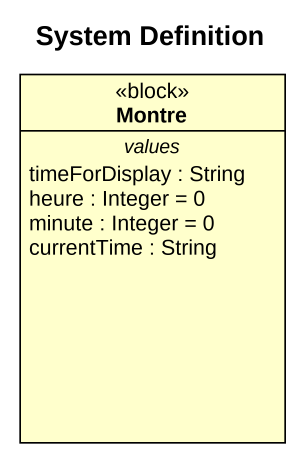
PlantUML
@startuml
title System Definition
hide circle
hide empty members
class Montre <<block>> {
  -- values --
  timeForDisplay : String
  heure : Integer = 0
  minute : Integer = 0
  currentTime : String
}
@enduml
